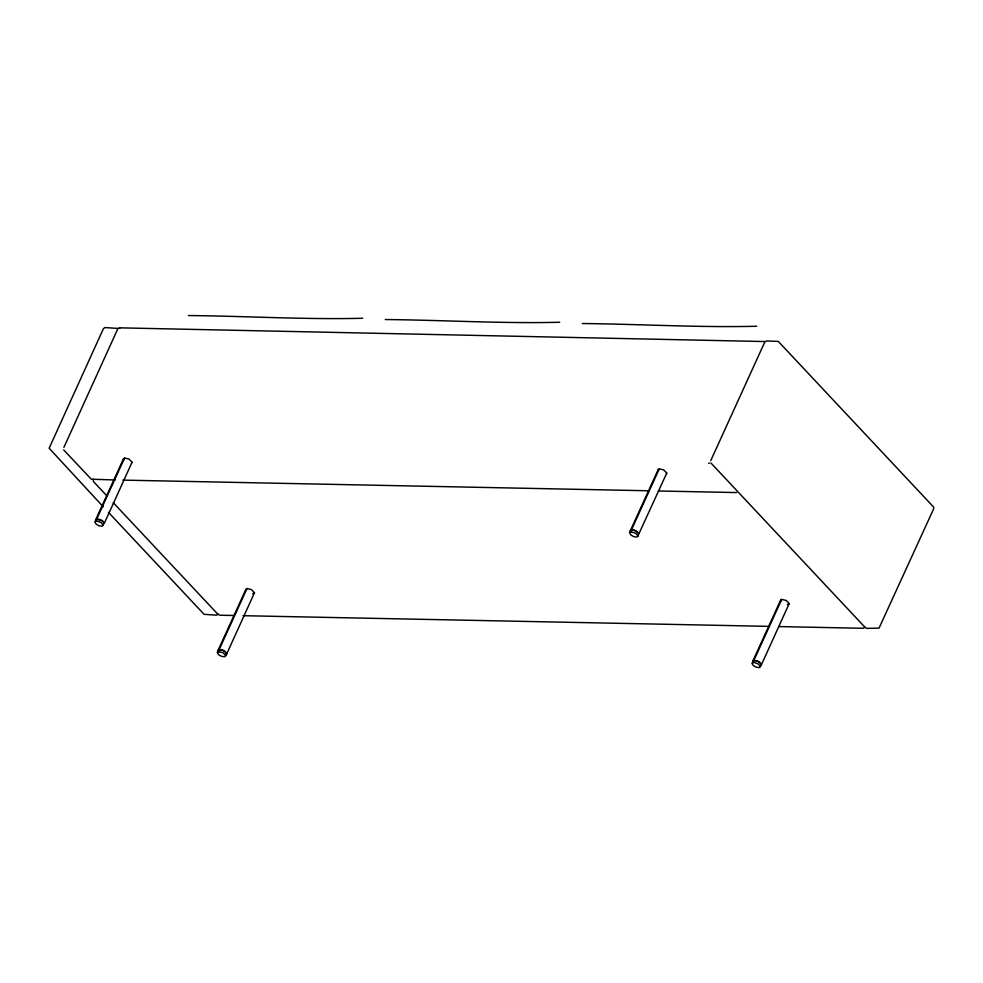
<?xml version="1.0" encoding="UTF-8"?>
<svg xmlns="http://www.w3.org/2000/svg" width="983" height="983" viewBox="0 0 983 983"><rect width="100%" height="100%" fill="white"/><g stroke="black" fill="none" stroke-linecap="round" stroke-linejoin="round"><path stroke-width="1.47" d="M93.225 479.176L93.373 481.473L106.975 495.973M96.101 521.346L95.56 520.032L123.428 458.926L124.571 458.029L128.994 459.036L132.054 462.231L104.272 523.447L102.711 521.137A4.645 1.954 24.5 0 0 98.239 519.184L95.855 519.54L95.867 520.978M225.525 654.862L226.692 653.978L254.486 592.774L251.415 589.579L246.991 588.559L245.848 589.456L217.98 650.562L218.521 651.876M630.816 532.184L630.263 530.881L658.131 469.763L659.274 468.879L663.697 469.886L666.769 473.081L638.348 534.998M760.228 665.7L761.395 664.827L789.189 603.611L786.117 600.416L781.694 599.409L780.551 600.294L752.683 661.412L753.236 662.726M95.56 520.032L96.703 519.147L124.571 458.029M217.98 650.562L219.123 649.677L246.991 588.559M630.263 530.881L631.405 529.984L659.274 468.879M710.721 460.683L764.786 342.035L766.408 340.966L778.303 341.42L933.715 507.167L933.629 508.899L879.048 628.137L866.822 628.383L865.396 627.707L710.979 463.054M752.683 661.412L753.826 660.515L781.694 599.409M131.648 462.981L132.054 462.231M254.486 592.774L252.68 593.793M666.363 473.831L666.769 473.081M789.189 603.611L787.395 604.643M218.226 614.105L216.493 615.186L204.059 614.301L108.462 512.364M103.645 524.148L103.866 522.317L102.06 520.683L96.727 519.159M226.065 654.678L226.594 654.113C225.943 650.893 221.224 648.964 218.275 650.07L218.828 652.22M760.768 665.528L761.297 664.95C760.645 661.743 755.927 659.802 752.978 660.908L752.99 662.358M118.034 328.31L63.883 447.412M864.966 627.215L863.16 628.284L778.733 626.576M119.054 328.469L119.828 328.125M631.405 529.984L632.941 530.021A4.645 1.954 24.5 0 1 637.426 531.987C641.96 537.296 633.752 526.949 630.558 530.378L630.57 531.828M708.657 463.288L709.529 463.03M362.702 318.259C304.558 319.708 246.438 316.084 188.343 315.543M559.696 322.252C501.551 323.702 443.444 320.089 385.336 319.536M756.701 326.245C698.557 327.695 640.437 324.083 582.341 323.542M119.213 327.831L764.86 341.556M115.22 479.974L91.296 479.212L63.698 449.931M122.9 480.122L649.112 490.787M658.315 490.984L736.562 492.569M233.807 615.493L219.995 615.223L217.845 614.228L113.254 502.669M243.022 615.69L769.529 626.38M753.826 660.515L755.362 660.564A4.645 1.954 24.5 0 1 759.847 662.517L761.395 664.827M219.123 649.677L220.659 649.714A4.645 1.954 24.5 0 1 225.132 651.668L226.692 653.978M117.579 328.42L105.058 327.548L103.436 328.617L49.15 448.223L103.203 506.761M780.551 600.294L780.858 601.289M658.131 469.763L658.438 470.759M245.848 589.456L246.143 590.451M123.428 458.926L123.723 459.921M103.375 525.192L102.048 526.249L99.025 525.758L96.273 524.246L94.749 521.924A4.645 1.954 24.5 0 1 96.739 521.027L100.954 522.44L103.375 525.192M225.795 655.735L224.468 656.779L221.445 656.288L218.693 654.776L217.182 652.454A4.645 1.954 24.5 0 1 219.16 651.557L223.374 652.97L225.795 655.735M638.078 536.042L636.763 537.099L633.728 536.595L630.975 535.096L629.464 532.774A4.645 1.954 24.5 0 1 631.442 531.877L635.657 533.29L638.078 536.042M760.498 666.572L759.183 667.629L756.148 667.138L753.396 665.626L751.884 663.304A4.645 1.954 24.5 0 1 753.863 662.407L758.077 663.82L760.498 666.572"/></g></svg>
